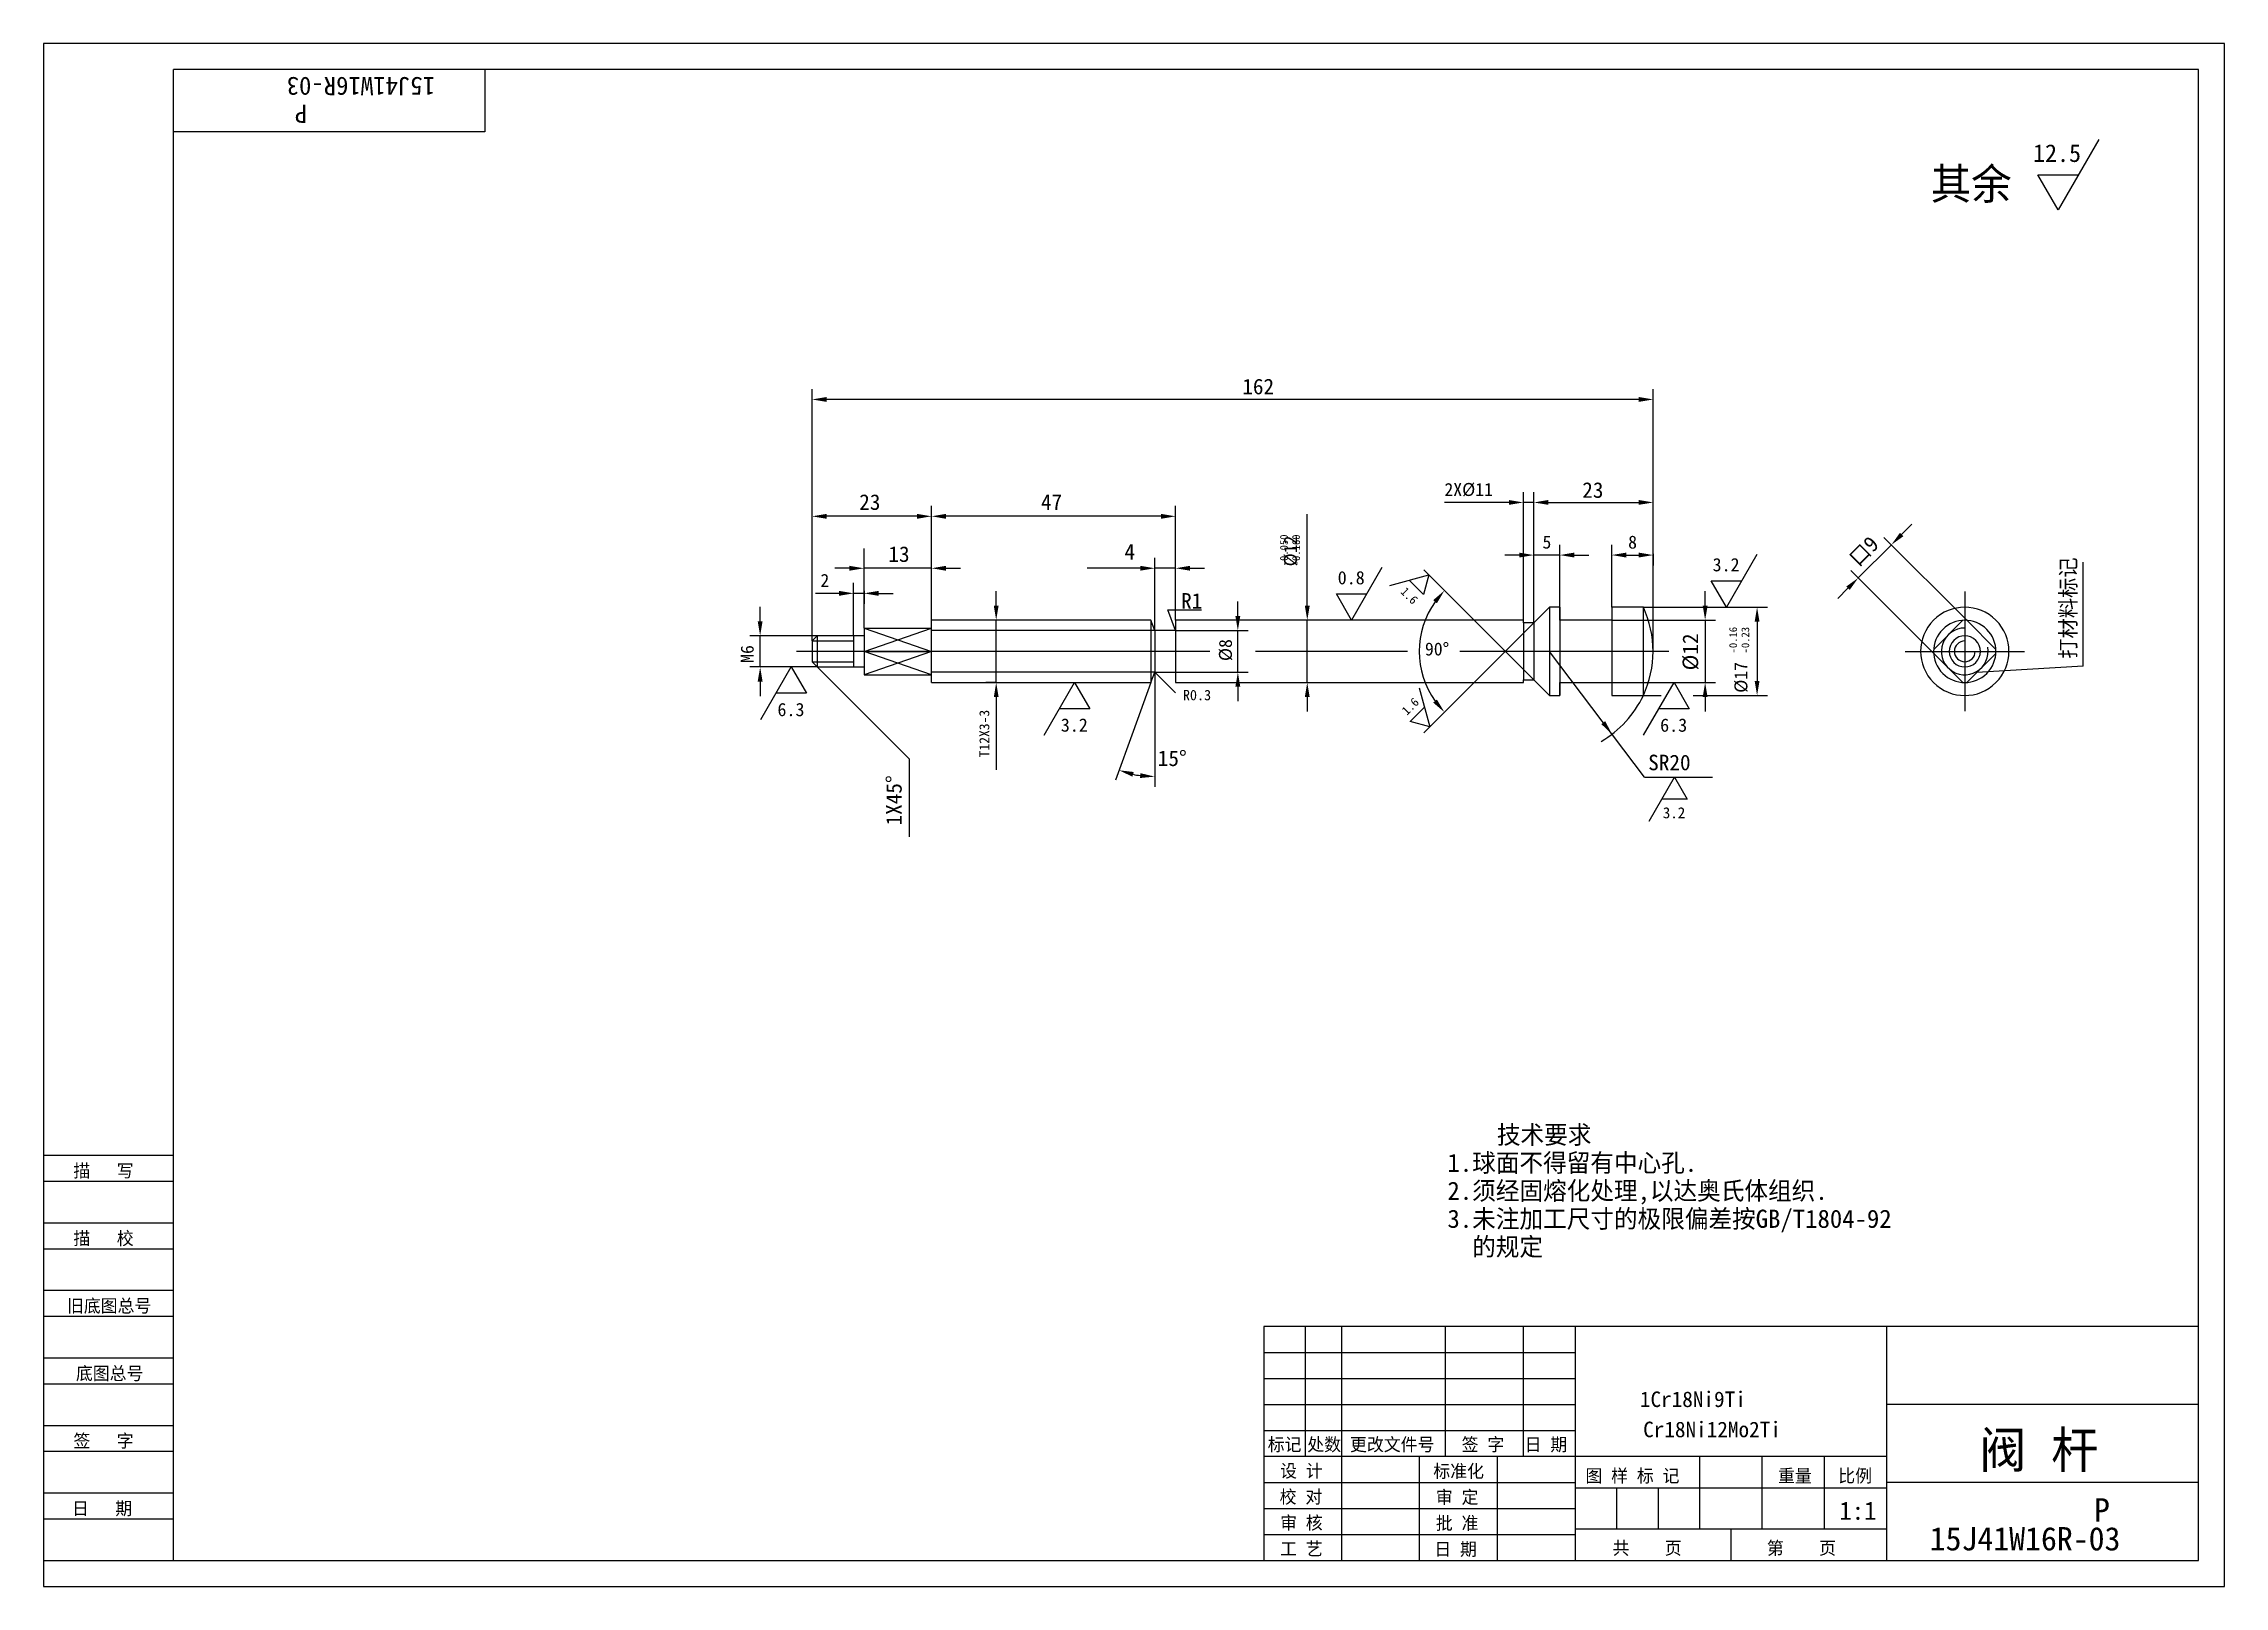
# Model space of a CAD drawing. Header units: metres. Extents: x 0 to 420, y 0 to 297.
import ezdxf

# ---------------------------------------------------------------- set-up
doc = ezdxf.new("R2010")
doc.units = ezdxf.units.M
for name, color, linetype in [('C', 6, 'Continuous'), ('D', 1, 'Continuous'), ('FL', 5, 'Continuous'), ('HA', 5, 'Continuous'), ('T', 7, 'Continuous'), ('TL', 4, 'Continuous')]:
    doc.layers.add(name, color=color, linetype=linetype)

# ---------------------------------------------------------------- blocks, each defined once
blk = doc.blocks.new('TUKUN3')
at = {"layer": 'FL'}
for p, q in [((0, 297), (0, 0)), ((420, 297), (0, 297)), ((420, 0), (420, 297)), ((0, 78), (25, 78)), ((0, 70), (25, 70)), ((0, 65), (25, 65)), ((0, 57), (25, 57)), ((0, 52), (25, 52)), ((243, 25), (243, 50)), ((250, 5), (250, 50)), ((270, 25), (270, 50)), ((285, 25), (285, 50)), ((0, 44), (25, 44)), ((235, 45), (295, 45)), ((0, 39), (25, 39)), ((235, 40), (295, 40)), ((235, 35), (295, 35)), ((0, 31), (25, 31)), ((235, 30), (295, 30)), ((0, 26), (25, 26)), ((280, 5), (280, 25)), ((0, 18), (25, 18)), ((235, 20), (295, 20)), ((0, 13), (25, 13)), ((235, 15), (295, 15)), ((235, 10), (295, 10)), ((0, 0), (420, 0))]:
    blk.add_line(p, q, dxfattribs=at)
at = {"layer": 'TL'}
for p, q in [((25, 5), (25, 292)), ((415, 292), (25, 292)), ((85, 292), (85, 280)), ((415, 5), (415, 292)), ((85, 280), (25, 280)), ((0, 83), (25, 83)), ((235, 50), (235, 5)), ((415, 50), (235, 50)), ((295, 5), (295, 50)), ((355, 5), (355, 50)), ((415, 35), (355, 35)), ((355, 25), (235, 25)), ((265, 5), (265, 25)), ((319, 11), (319, 25)), ((331, 11), (331, 25)), ((343, 11), (343, 25)), ((295, 19), (355, 19)), ((303, 11), (303, 19)), ((311, 11), (311, 19)), ((415, 20), (355, 20)), ((355, 11), (295, 11)), ((325, 5), (325, 11)), ((0, 5), (415, 5))]:
    blk.add_line(p, q, dxfattribs=at)
at = {"layer": 'T'}
for s, p in [('描   写', (5.74, 78.76)), ('描   校', (5.74, 65.76)), ('旧底图总号', (4.49, 52.76)), ('底图总号', (6.22, 39.76)), ('签   字', (5.74, 26.76)), ('标记', (235.75, 26.07)), ('处数', (243.38, 26.07)), ('更改文件号', (251.61, 26.07)), ('签 字', (273.1, 26.07)), ('日 期', (285.23, 26.07)), ('设 计', (238.14, 20.99)), ('标准化', (267.65, 20.93)), ('图 样 标 记', (296.95, 20.04)), ('重量', (334.03, 20.04)), ('比例', (345.64, 20.04)), ('校 对', (238.05, 15.99)), ('审 定', (268.13, 15.93)), ('日   期', (5.45, 13.76)), ('审 核', (238.14, 10.99)), ('批 准', (268.13, 10.93)), ('工 艺', (238.14, 5.99)), ('日 期', (267.84, 5.93)), ('共    页', (302.18, 6.13)), ('第    页', (331.9, 6.13))]:
    blk.add_text(s, height=2.5, dxfattribs=at).set_placement(p)

msp = doc.modelspace()

# ---------------------------------------------------------------- linework, layer by layer
at = {"layer": 'C'}
for points in [[(370, 191.5), (370, 168.5)], [(224.63, 180), (145, 180)], [(262.66, 180), (233.4, 180)], [(313, 180), (272.73, 180)], [(358.5, 180), (381.5, 180)]]:
    msp.add_lwpolyline(points, dxfattribs=at)
at = {"layer": 'D'}
for p, q in [((395.81, 278.52), (388, 265)), ((384.1, 271.76), (391.9, 271.76)), ((388, 265), (384.1, 271.76)), ((148, 182), (148, 230.5)), ((307.2, 228.5), (150.8, 228.5)), ((310, 180), (310, 230.5)), ((285, 185.5), (285, 210.67)), ((287, 185.5), (287, 210.67)), ((287, 208.67), (287, 210.67)), ((310, 208.67), (310, 210.67)), ((310, 180), (310, 210.5)), ((148, 182), (148, 208)), ((168.2, 206), (150.8, 206)), ((171, 186), (171, 208)), ((171, 186), (171, 208)), ((215.2, 206), (173.8, 206)), ((218, 186), (218, 208)), ((243.37, 191.6), (243.37, 206.43)), ((279.4, 208.67), (269.79, 208.67)), ((282.2, 208.67), (279.4, 208.67)), ((287, 208.67), (285, 208.67)), ((289.8, 208.67), (307.2, 208.67)), ((370.38, 185.99), (354.44, 201.92)), ((357.84, 202.49), (359.82, 204.47)), ((158, 184.5), (158, 199.78)), ((158, 184.5), (158, 198)), ((171, 186), (171, 198)), ((214, 184), (214, 198)), ((218, 186), (218, 198)), ((284.2, 198.54), (281.4, 198.54)), ((287, 198.54), (287, 200.54)), ((292, 198.54), (287, 198.54)), ((292, 188.5), (292, 200.54)), ((294.8, 198.54), (297.6, 198.54)), ((302, 188.5), (302, 200.54)), ((302, 188.5), (302, 200.5)), ((304.8, 198.54), (307.2, 198.54)), ((310, 180), (310, 200.5)), ((310, 198.77), (310, 196.54)), ((329.96, 198.64), (324.1, 188.5)), ((355.86, 200.51), (349.49, 194.14)), ((155.2, 196), (152.4, 196)), ((171, 196), (158, 196)), ((173.8, 196), (176.6, 196)), ((208.4, 196), (200.98, 196)), ((211.2, 196), (208.4, 196)), ((218, 196), (214, 196)), ((220.8, 196), (223.6, 196)), ((257.75, 196.14), (251.9, 186)), ((259.25, 192.69), (266.79, 194.71)), ((265.78, 190.94), (263.02, 193.7)), ((266.79, 194.71), (265.78, 190.94)), ((269.32, 192.18), (265.79, 195.71)), ((321.18, 193.57), (327.03, 193.57)), ((324.1, 188.5), (321.18, 193.57)), ((364.01, 179.62), (348.08, 195.56)), ((150.4, 191.17), (148.64, 191.17)), ((153.2, 191.17), (150.4, 191.17)), ((156, 183), (156, 193.17)), ((158, 191.17), (156, 191.17)), ((158, 191.66), (158, 189.17)), ((160.8, 191.17), (163.6, 191.17)), ((183.46, 188.8), (183.46, 191.6)), ((230, 186.8), (230, 189.6)), ((243.37, 188.8), (243.37, 191.6)), ((248.97, 191.07), (254.83, 191.07)), ((251.9, 186), (248.97, 191.07)), ((276.39, 185.11), (269.32, 192.18)), ((320, 188.8), (320, 191.6)), ((347.51, 192.16), (345.53, 190.18)), ((138, 185.8), (138, 188.6)), ((183.46, 186), (181.46, 186)), ((183.46, 174), (183.46, 186)), ((216.5, 188), (223.03, 188)), ((243.37, 186), (241.37, 186)), ((243.37, 174), (243.37, 186)), ((287, 185.5), (276.39, 174.89)), ((287, 174.5), (276.39, 185.11)), ((302, 186), (322, 186)), ((308.1, 188.5), (332, 188.5)), ((320, 186), (320, 174)), ((330, 185.7), (330, 174.3)), ((149, 183), (136, 183)), ((138, 177), (138, 183)), ((218, 184), (232, 184)), ((230, 176), (230, 184)), ((149, 177), (136, 177)), ((138.15, 166.86), (144, 177)), ((144, 177), (146.93, 171.93)), ((308.34, 155.76), (290, 180)), ((392.83, 177.17), (372.3, 175.94)), ((138, 174.2), (138, 171.4)), ((183.46, 174), (181.46, 174)), ((192.72, 163.86), (198.57, 174)), ((198.57, 174), (201.5, 168.93)), ((213.27, 174), (209.85, 164.6)), ((218, 176), (232, 176)), ((230, 173.2), (230, 170.4)), ((242.37, 174), (245.37, 174)), ((264.94, 173), (266.96, 165.46)), ((276.39, 174.89), (269.32, 167.82)), ((302, 174), (322, 174)), ((308.15, 163.86), (314, 174)), ((314, 174), (316.93, 168.93)), ((146.93, 171.93), (141.07, 171.93)), ((183.46, 171.2), (183.46, 168.4)), ((183.46, 168.4), (183.46, 157.22)), ((201.5, 168.93), (195.64, 168.93)), ((243.37, 171.2), (243.37, 168.4)), ((263.19, 166.47), (265.95, 169.23)), ((308.1, 171.5), (311.54, 171.5)), ((316.93, 168.93), (311.07, 168.93)), ((317.72, 171.5), (332, 171.5)), ((320, 171.2), (320, 168.4)), ((209.85, 164.6), (206.43, 155.21)), ((266.96, 165.46), (263.19, 166.47)), ((269.32, 167.82), (265.79, 164.29)), ((214, 156), (214, 153.9)), ((308.34, 155.76), (321.4, 155.76)), ((309.19, 147.31), (314.07, 155.76)), ((314.07, 155.76), (316.51, 151.53)), ((316.51, 151.53), (311.63, 151.53))]:
    msp.add_line(p, q, dxfattribs=at)
for points in [[(392.83, 177.17), (392.83, 197.17)], [(218, 184), (216.5, 188)], [(149, 177), (166.68, 159.32), (166.68, 144.32)], [(214, 176), (214, 156)], [(214, 176), (218, 172)]]:
    msp.add_lwpolyline(points, dxfattribs=at)
msp.add_lwpolyline([(300, 162.68, 0.15), (308.1, 171.5, 0.15)], format="xyb", dxfattribs=at)
for centre, radius, start, end in [((281.5, 180), 16.56, 144.7, 215.3), ((214, 176), 20.11, 257.98, 262.02)]:
    msp.add_arc(centre, radius, start, end, dxfattribs=at)
for points in [[(150.8, 228.97), (150.8, 228.03), (148, 228.5)], [(307.2, 228.97), (307.2, 228.03), (310, 228.5)], [(150.8, 206.47), (150.8, 205.53), (148, 206)], [(168.2, 206.47), (168.2, 205.53), (171, 206)], [(173.8, 206.47), (173.8, 205.53), (171, 206)], [(215.2, 206.47), (215.2, 205.53), (218, 206)], [(282.2, 209.14), (282.2, 208.21), (285, 208.67)], [(289.8, 209.14), (289.8, 208.21), (287, 208.67)], [(307.2, 209.14), (307.2, 208.21), (310, 208.67)], [(357.51, 202.82), (358.17, 202.16), (355.86, 200.51)], [(284.2, 199.01), (284.2, 198.07), (287, 198.54)], [(294.8, 199.01), (294.8, 198.07), (292, 198.54)], [(304.8, 199.01), (304.8, 198.07), (302, 198.54)], [(307.2, 199.01), (307.2, 198.07), (310, 198.54)], [(155.2, 196.47), (155.2, 195.53), (158, 196)], [(173.8, 196.47), (173.8, 195.53), (171, 196)], [(211.2, 196.47), (211.2, 195.53), (214, 196)], [(220.8, 196.47), (220.8, 195.53), (218, 196)], [(347.18, 192.49), (347.84, 191.83), (349.49, 194.14)], [(153.2, 191.64), (153.2, 190.7), (156, 191.17)], [(160.8, 191.64), (160.8, 190.7), (158, 191.17)], [(267.63, 189.87), (268.34, 189.27), (269.79, 191.71)], [(137.53, 185.8), (138.47, 185.8), (138, 183)], [(183, 188.8), (183.93, 188.8), (183.46, 186)], [(229.53, 186.8), (230.47, 186.8), (230, 184)], [(242.9, 188.8), (243.84, 188.8), (243.37, 186)], [(319.53, 188.8), (320.47, 188.8), (320, 186)], [(329.53, 185.7), (330.47, 185.7), (330, 188.5)], [(137.53, 174.2), (138.47, 174.2), (138, 177)], [(183, 171.2), (183.93, 171.2), (183.46, 174)], [(229.53, 173.2), (230.47, 173.2), (230, 176)], [(242.9, 171.2), (243.84, 171.2), (243.37, 174)], [(319.53, 171.2), (320.47, 171.2), (320, 174)], [(329.53, 174.3), (330.47, 174.3), (330, 171.5)], [(268.34, 170.73), (267.63, 170.13), (269.79, 168.29)], [(300, 166), (300.75, 166.56), (302.07, 164.05)], [(209.69, 155.88), (209.94, 156.78), (207.12, 157.11)], [(211.24, 156.55), (211.17, 155.62), (214, 155.89)]]:
    msp.add_solid(points, dxfattribs=at)
at = {"layer": 'HA'}
for p, q in [((158, 184.5), (171, 180)), ((158, 180), (171, 184.47)), ((171, 175.5), (158, 180)), ((171, 180), (158, 175.5))]:
    msp.add_line(p, q, dxfattribs=at)
for points in [[(148, 182), (156, 182)], [(214, 184), (171, 184)], [(148, 178), (156, 178)], [(214, 176), (171, 176)]]:
    msp.add_lwpolyline(points, dxfattribs=at)
for points in [[(370, 184.5, 2.75), (374.43, 180.78, 2.75)], [(370, 182, 2.41), (372, 180, 2.41)]]:
    msp.add_lwpolyline(points, format="xyb", dxfattribs=at)
at = {"layer": 'TL'}
for p, q in [((171, 174), (171, 186)), ((214, 184), (213.27, 186)), ((158, 184.5), (171, 184.47)), ((158, 180), (171, 180)), ((158, 175.5), (171, 175.5)), ((213.27, 174), (214, 176))]:
    msp.add_line(p, q, dxfattribs=at)
for points in [[(213.27, 186), (171, 186)], [(213.27, 186), (213.27, 174)], [(214, 176), (218, 176), (218, 174), (285, 174), (285, 174.5), (287, 174.5), (290, 171.5), (292, 171.5), (292, 171.5), (292, 171.5), (292, 174), (302, 174), (302, 171.5), (308.1, 171.5), (308.1, 188.5)], [(308.1, 188.5), (302, 188.5), (302, 186), (292, 186), (292, 188.5), (292, 188.5), (292, 188.5), (290, 188.5), (287, 185.5), (285, 185.5), (285, 186), (218, 186), (218, 184), (214, 184)], [(285, 185.5), (285, 174.5)], [(287, 185.5), (287, 174.5)], [(290, 188.5), (290, 171.5)], [(292, 188.5), (292, 171.5)], [(292, 186), (292, 174)], [(302, 186), (302, 174)], [(369.62, 185.99), (364.01, 180.38)], [(375.99, 180.38), (370.38, 185.99)], [(158, 184.5), (158, 183), (156, 183), (149, 183), (148, 182), (148, 178), (149, 177), (158, 177), (158, 175.5)], [(149, 183), (149, 177)], [(156, 183), (156, 177)], [(158, 183), (158, 177)], [(214, 184), (214, 176)], [(218, 184), (218, 176)], [(364.01, 179.62), (369.62, 174.01)], [(370.38, 174.01), (375.99, 179.62)], [(171, 174), (213.27, 174)]]:
    msp.add_lwpolyline(points, dxfattribs=at)
msp.add_lwpolyline([(308.1, 171.5, 0.22), (308.1, 188.5, 0.22)], format="xyb", dxfattribs=at)
for points in [[(363.99, 186.01, 1), (376.01, 173.99, 1)], [(365.76, 184.24, 1), (374.24, 175.76, 1)], [(367.88, 182.12, 1), (372.12, 177.88, 1)]]:
    msp.add_lwpolyline(points, format="xyb", close=True, dxfattribs=at)

# ---------------------------------------------------------------- block references
at = {"layer": 'D'}
msp.add_blockref('TUKUN3', (0, 0), dxfattribs=at)

# ---------------------------------------------------------------- texts
for s, height, rotation, p in [('15J41W16R-03', 3.5, 180, (75.38, 290.56)), ('P', 3.5, 180, (50.77, 285.24)), ('-0.050', 1.5, 90, (239.62, 196.38)), ('%%C12         ', 2.5, 90, (241.37, 196.36)), ('-0.160', 1.5, 90, (241.97, 196.38)), ('口9', 3, 45, (349.5, 196.16)), ('打材料标记', 3, 90, (391.41, 178.59)), ('1.6', 1.7, 315, (261.21, 191.36)), ('M6', 2.5, 90, (136.75, 177.8)), ('%%C8', 2.5, 90, (228.86, 178.13)), ('%%C12', 3, 90, (318.65, 176.34)), ('-0.16', 1.5, 90, (326.13, 179.61)), ('-0.23', 1.5, 90, (328.48, 179.61)), ('%%C17', 2.5, 90, (328.13, 172.03)), ('T12X3-3', 1.92, 90, (182.13, 159.6)), ('1.6', 1.7, 45, (262.58, 167.6)), ('1X45%%d', 3, 90, (165.26, 146.48))]:
    msp.add_text(s, height=height, rotation=rotation, dxfattribs=at).set_placement(p)
for s, height, p in [('12.5', 3.4, (383.14, 274.22)), ('其余', 6, (363.43, 267)), ('162', 3, (230.86, 229.49)), ('23', 3, (157.08, 207.24)), ('47', 3, (192.08, 207.24)), ('2X%%C11', 2.5, (269.79, 209.92)), ('23', 3, (296.33, 209.56)), ('5', 2.5, (288.67, 199.79)), ('8', 2.5, (305.17, 199.79)), ('13', 3, (162.7, 197.22)), ('4', 3, (208.16, 197.68)), ('3.2', 2.55, (321.43, 195.41)), ('2', 2.5, (149.61, 192.42)), ('0.8', 2.55, (249.23, 192.91)), ('R1', 3, (219.07, 188.22)), ('90%%D', 2.5, (266.04, 179.21)), ('R0.3', 2, (219.41, 170.59)), ('6.3', 2.55, (141.33, 167.53)), ('3.2', 2.55, (195.9, 164.54)), ('6.3', 2.55, (311.33, 164.53)), ('15%%d', 3, (214.58, 157.92)), ('SR20', 3, (309.03, 157.11)), ('3.2', 2.12, (311.84, 147.87)), ('    技术要求', 3.5, (270.37, 85.19)), ('1.球面不得留有中心孔.', 3.5, (270.37, 79.8)), ('2.须经固熔化处理,以达奥氏体组织.', 3.5, (270.37, 74.41)), ('3.未注加工尺寸的极限偏差按GB/T1804-92', 3.5, (270.37, 69.02)), ('  的规定', 3.5, (270.37, 63.63)), ('1Cr18Ni9Ti', 3, (307.43, 34.52)), ('Cr18Ni12Mo2Ti', 3, (308.06, 28.71)), ('阀 杆', 7, (372.77, 22.79)), ('P', 4.5, (394.88, 12.47)), ('1:1', 3.5, (345.85, 12.81)), ('15J41W16R-03', 4.5, (363.25, 6.92))]:
    msp.add_text(s, height=height, dxfattribs=at).set_placement(p)

doc.saveas('drawing.dxf')
